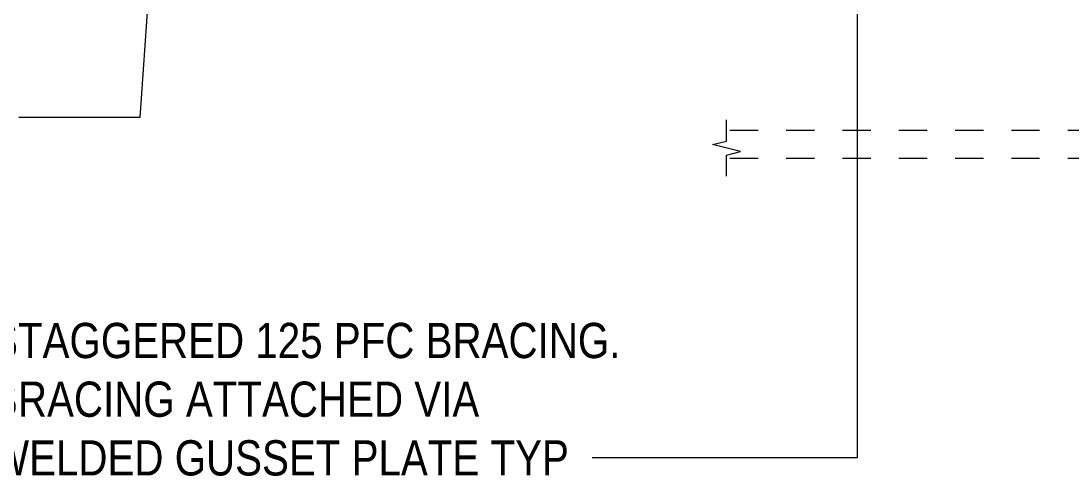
# Model space of a CAD drawing. Header units: metres. Extents: x 305 to 337, y 0 to 1215.
# Drawn here: x 307.718 to 311.447, y 1207.9 to 1209.515 of the extents above; entities that cross this region are included whole.
import ezdxf

# ---------------------------------------------------------------- set-up
doc = ezdxf.new("R2010")
doc.units = ezdxf.units.M
doc.linetypes.add('JacobsDash', pattern=[0.0045, 0.003, -0.0015])
for name, color, linetype, lineweight in [('A-DETL', 7, 'Continuous', 13), ('A-DETL-GENF', 7, 'Continuous', 9), ('G-ANNO-TEXT', 7, 'Continuous', 9)]:
    doc.layers.add(name, color=color, linetype=linetype, lineweight=lineweight)
doc.styles.add('Arial Narrow', font='ARIALN.TTF', dxfattribs={"height": 0.125})

# ---------------------------------------------------------------- blocks, each defined once
blk = doc.blocks.new('CS_DET_BreakLine_ViewScale - Std Break-9125600-DRG-2873231 - NORTHERN CANOPY - PLAN')
at = {"layer": 'A-DETL-GENF'}
for p, q in [((0.0375, -0.05), (0.0625, 0.05)), ((0.0625, 0.05), (0.075, 0)), ((-0.05, 0), (0.025, 0)), ((0.025, 0), (0.0375, -0.05)), ((0.075, 0), (0.15, 0))]:
    blk.add_line(p, q, dxfattribs=at)

msp = doc.modelspace()

# ---------------------------------------------------------------- linework, layer by layer
at = {"layer": 'A-DETL', "color": 143, "linetype": 'JacobsDash', "lineweight": 18, "true_color": 0x78aac8}
for p, q in [((315.1360774, 1209.1265975), (310.2236337, 1209.1265975)), ((315.1360774, 1209.0265975), (310.2236337, 1209.0265975))]:
    msp.add_line(p, q, dxfattribs=at)
at = {"layer": 'G-ANNO-TEXT'}
for p, q in [((308.3094468, 1211.5926529), (308.1396166, 1209.1726329)), ((310.6882017, 1211.3737205), (310.6882017, 1207.9642736)), ((308.1396166, 1209.1726329), (307.7103544, 1209.1726329)), ((310.2589395, 1207.9642736), (309.7469287, 1207.9642736)), ((310.6882017, 1207.9642736), (310.2589395, 1207.9642736))]:
    msp.add_line(p, q, dxfattribs=at)

# ---------------------------------------------------------------- block references
at = {"layer": 'A-DETL-GENF', "rotation": 89.9999999999963}
msp.add_blockref('CS_DET_BreakLine_ViewScale - Std Break-9125600-DRG-2873231 - NORTHERN CANOPY - PLAN', (310.2236337, 1209.0140975), dxfattribs=at)

# ---------------------------------------------------------------- texts
at = {"layer": 'G-ANNO-TEXT', "char_height": 0.125, "attachment_point": 1, "style": 'Arial Narrow', "bg_fill": 3, "box_fill_scale": 1, "bg_fill_color": 256, "bg_fill_true_color": 13158600, "bg_fill_transparency": 0}
for s, insert in [('STAGGERED 125 PFC BRACING.', (307.611486, 1208.4434923)), ('BRACING ATTACHED VIA', (307.611486, 1208.2351329)), ('WELDED GUSSET PLATE TYP', (307.611486, 1208.0267736))]:
    msp.add_mtext(s, dxfattribs=dict(at, insert=insert))

doc.saveas('drawing.dxf')
